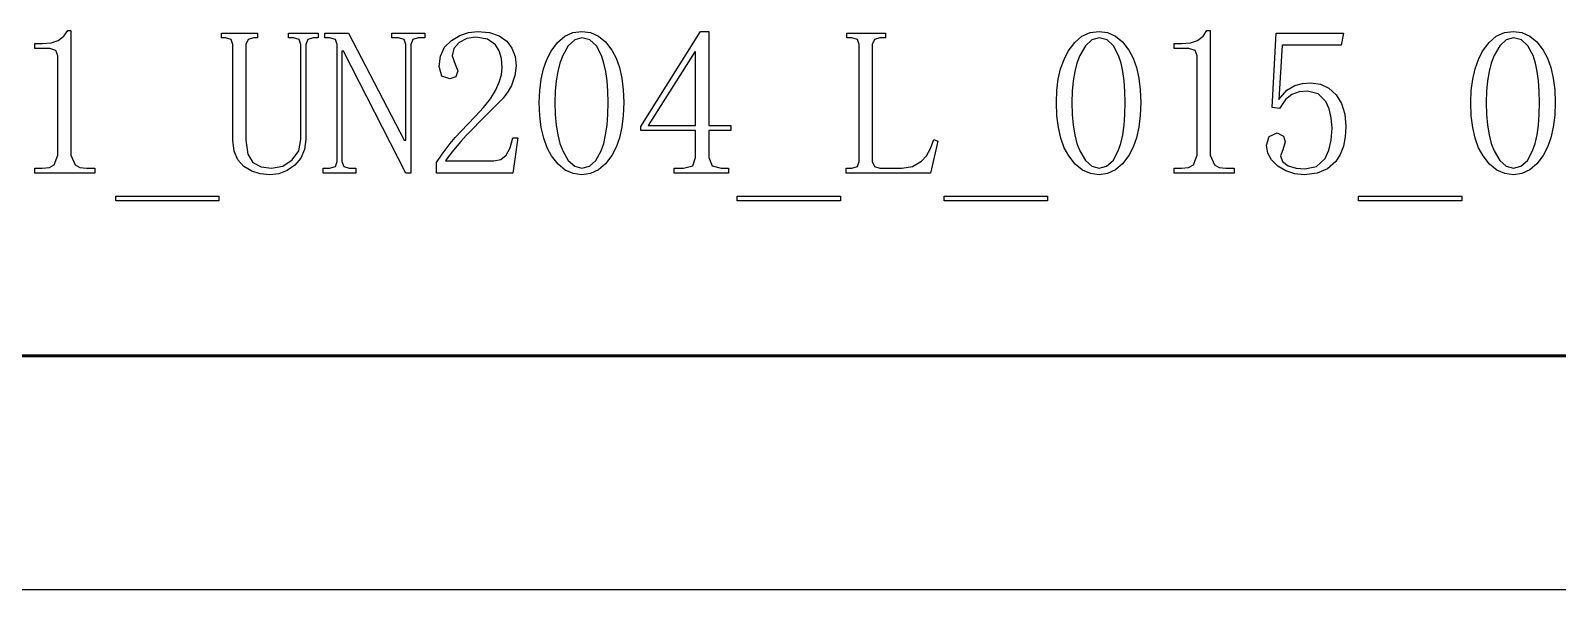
# Model space of a CAD drawing. Extents: x 0 to 420, y 0 to 297.
# Drawn here: x 362.25 to 394.95, y 0 to 11.97 of the extents above; entities that cross this region are included whole.
import ezdxf

# ---------------------------------------------------------------- set-up
doc = ezdxf.new("R2010")
doc.units = 0

msp = doc.modelspace()

# ---------------------------------------------------------------- linework, layer by layer
at = {"color": 7, "lineweight": 50}
for p, q in [((415, 5), (25, 5)), ((235, 5), (415, 5)), ((235, 5), (415, 5)), ((235, 5), (415, 5)), ((235, 5), (415, 5)), ((235, 5), (415, 5)), ((235, 5), (415, 5)), ((235, 5), (415, 5))]:
    msp.add_line(p, q, dxfattribs=at)
at = {"color": 7, "lineweight": 25}
msp.add_line((0, 0), (420, 0), dxfattribs=at)
for points in [[(363.119, 11.968), (363.119, 9.301), (363.207, 9.09), (363.312, 9.038), (363.452, 9.02), (363.628, 9.02), (363.628, 8.915), (362.347, 8.915), (362.347, 9.02), (362.505, 9.02), (362.656, 9.038), (362.759, 9.09), (362.838, 9.301), (362.838, 11.424), (362.794, 11.538), (362.663, 11.582), (362.347, 11.582), (362.347, 11.687), (362.505, 11.687), (362.696, 11.705), (362.847, 11.757), (362.963, 11.845), (363.049, 11.968)], [(367.41, 9.02), (367.654, 9.064), (367.858, 9.196), (367.996, 9.393), (368.042, 9.634), (368.042, 11.669), (368.007, 11.775), (367.884, 11.81), (367.779, 11.81), (367.779, 11.915), (368.41, 11.915), (368.41, 11.81), (368.305, 11.81), (368.191, 11.775), (368.147, 11.669), (368.147, 9.634), (368.121, 9.417), (368.042, 9.233), (367.91, 9.082), (367.746, 8.97), (367.567, 8.902), (367.375, 8.88), (367.173, 8.899), (366.989, 8.958), (366.823, 9.055), (366.691, 9.196), (366.612, 9.383), (366.586, 9.617), (366.586, 11.669), (366.551, 11.775), (366.428, 11.81), (366.34, 11.81), (366.34, 11.915), (367.112, 11.915), (367.112, 11.81), (367.024, 11.81), (366.91, 11.775), (366.866, 11.669), (366.866, 9.617), (366.904, 9.323), (367.016, 9.143), (367.189, 9.051)], [(370.255, 9.617), (370.29, 9.617), (370.29, 11.669), (370.255, 11.775), (370.132, 11.81), (369.991, 11.81), (369.991, 11.915), (370.693, 11.915), (370.693, 11.81), (370.553, 11.81), (370.439, 11.775), (370.395, 11.669), (370.395, 8.915), (370.29, 8.915), (368.956, 11.529), (368.921, 11.529), (368.921, 9.161), (368.965, 9.055), (369.079, 9.02), (369.219, 9.02), (369.219, 8.915), (368.518, 8.915), (368.518, 9.02), (368.658, 9.02), (368.781, 9.055), (368.816, 9.161), (368.816, 11.669), (368.781, 11.775), (368.658, 11.81), (368.553, 11.81), (368.553, 11.915), (369.062, 11.915)], [(372.352, 11.178), (372.336, 11.372), (372.29, 11.533), (372.212, 11.661), (372.036, 11.786), (371.791, 11.827), (371.595, 11.799), (371.431, 11.713), (371.319, 11.584), (371.282, 11.424), (371.343, 11.248), (371.405, 11.108), (371.361, 10.976), (371.229, 10.933), (371.063, 10.994), (371.001, 11.196), (371.03, 11.422), (371.118, 11.609), (371.264, 11.757), (371.444, 11.864), (371.631, 11.929), (371.826, 11.95), (372.082, 11.927), (372.29, 11.857), (372.449, 11.74), (372.561, 11.588), (372.628, 11.412), (372.65, 11.213), (372.626, 11.003), (372.554, 10.792), (372.477, 10.654), (372.374, 10.519), (372.247, 10.389), (372.053, 10.2), (371.878, 10.025), (371.722, 9.866), (371.584, 9.721), (371.466, 9.59), (371.309, 9.408), (371.201, 9.271), (371.142, 9.178), (372.177, 9.178), (372.321, 9.209), (372.44, 9.301), (372.527, 9.455), (372.58, 9.669), (372.685, 9.669), (372.58, 8.915), (370.949, 8.915), (370.949, 9.143), (371.065, 9.323), (371.238, 9.547), (371.347, 9.675), (371.473, 9.814), (371.615, 9.964), (371.773, 10.126), (371.954, 10.321), (372.101, 10.508), (372.212, 10.687), (372.29, 10.859), (372.336, 11.022)], [(374.06, 8.88), (373.875, 8.905), (373.705, 8.981), (373.55, 9.107), (373.411, 9.283), (373.316, 9.458), (373.243, 9.66), (373.19, 9.888), (373.158, 10.142), (373.148, 10.424), (373.158, 10.687), (373.189, 10.929), (373.239, 11.15), (373.311, 11.35), (373.402, 11.529), (373.539, 11.713), (373.694, 11.845), (373.868, 11.924), (374.06, 11.95), (374.245, 11.925), (374.413, 11.849), (374.565, 11.723), (374.7, 11.547), (374.792, 11.373), (374.863, 11.173), (374.914, 10.949), (374.945, 10.699), (374.955, 10.424), (374.945, 10.148), (374.914, 9.898), (374.863, 9.671), (374.792, 9.469), (374.7, 9.292), (374.565, 9.112), (374.413, 8.983), (374.245, 8.906)], [(374.06, 11.81), (373.905, 11.768), (373.768, 11.642), (373.648, 11.433), (373.588, 11.272), (373.541, 11.09), (373.508, 10.888), (373.488, 10.666), (373.481, 10.424), (373.488, 10.169), (373.508, 9.938), (373.541, 9.731), (373.588, 9.548), (373.648, 9.389), (373.768, 9.184), (373.905, 9.061), (374.06, 9.02), (374.223, 9.061), (374.36, 9.184), (374.472, 9.389), (374.526, 9.548), (374.568, 9.731), (374.598, 9.938), (374.616, 10.169), (374.622, 10.424), (374.616, 10.666), (374.599, 10.888), (374.571, 11.09), (374.532, 11.272), (374.481, 11.433), (374.372, 11.642), (374.232, 11.768)], [(376.776, 9.248), (376.846, 9.073), (377.039, 9.02), (377.197, 9.02), (377.197, 8.915), (376.039, 8.915), (376.039, 9.02), (376.232, 9.02), (376.434, 9.073), (376.495, 9.248), (376.495, 9.827), (375.32, 9.827), (375.32, 9.915), (376.6, 11.95), (376.776, 11.95), (376.776, 9.933), (377.25, 9.933), (377.25, 9.827), (376.776, 9.827)], [(380.279, 9.161), (380.323, 9.055), (380.437, 9.02), (380.911, 9.02), (381.139, 9.058), (381.332, 9.169), (381.439, 9.287), (381.527, 9.442), (381.595, 9.634), (381.683, 9.599), (381.525, 8.915), (379.718, 8.915), (379.718, 9.02), (379.84, 9.02), (379.963, 9.055), (379.998, 9.161), (379.998, 11.669), (379.963, 11.775), (379.84, 11.81), (379.735, 11.81), (379.735, 11.915), (380.56, 11.915), (380.56, 11.81), (380.437, 11.81), (380.323, 11.775), (380.279, 11.669)], [(385.133, 8.88), (384.948, 8.905), (384.778, 8.981), (384.623, 9.107), (384.484, 9.283), (384.389, 9.458), (384.316, 9.66), (384.263, 9.888), (384.231, 10.142), (384.221, 10.424), (384.231, 10.687), (384.262, 10.929), (384.312, 11.15), (384.384, 11.35), (384.475, 11.529), (384.612, 11.713), (384.767, 11.845), (384.941, 11.924), (385.133, 11.95), (385.318, 11.925), (385.486, 11.849), (385.638, 11.723), (385.773, 11.547), (385.865, 11.373), (385.936, 11.173), (385.987, 10.949), (386.018, 10.699), (386.028, 10.424), (386.018, 10.148), (385.987, 9.898), (385.936, 9.671), (385.865, 9.469), (385.773, 9.292), (385.638, 9.112), (385.486, 8.983), (385.318, 8.906)], [(385.133, 11.81), (384.978, 11.768), (384.841, 11.642), (384.721, 11.433), (384.661, 11.272), (384.614, 11.09), (384.581, 10.888), (384.561, 10.666), (384.554, 10.424), (384.561, 10.169), (384.581, 9.938), (384.614, 9.731), (384.661, 9.548), (384.721, 9.389), (384.841, 9.184), (384.978, 9.061), (385.133, 9.02), (385.296, 9.061), (385.433, 9.184), (385.545, 9.389), (385.599, 9.548), (385.641, 9.731), (385.671, 9.938), (385.689, 10.169), (385.694, 10.424), (385.689, 10.666), (385.672, 10.888), (385.644, 11.09), (385.605, 11.272), (385.554, 11.433), (385.445, 11.642), (385.305, 11.768)], [(387.516, 11.968), (387.516, 9.301), (387.603, 9.09), (387.709, 9.038), (387.849, 9.02), (388.024, 9.02), (388.024, 8.915), (386.744, 8.915), (386.744, 9.02), (386.902, 9.02), (387.053, 9.038), (387.156, 9.09), (387.235, 9.301), (387.235, 11.424), (387.191, 11.538), (387.059, 11.582), (386.744, 11.582), (386.744, 11.687), (386.902, 11.687), (387.092, 11.705), (387.244, 11.757), (387.36, 11.845), (387.445, 11.968)], [(389.666, 10.845), (389.875, 10.817), (390.056, 10.732), (390.21, 10.59), (390.327, 10.402), (390.397, 10.177), (390.421, 9.915), (390.407, 9.69), (390.366, 9.49), (390.297, 9.313), (390.202, 9.161), (390.029, 9.005), (389.804, 8.911), (389.526, 8.88), (389.323, 8.9), (389.136, 8.962), (388.965, 9.064), (388.828, 9.196), (388.746, 9.345), (388.719, 9.512), (388.78, 9.696), (388.947, 9.775), (389.087, 9.705), (389.123, 9.582), (389.07, 9.415), (389.017, 9.283), (389.059, 9.161), (389.184, 9.073), (389.357, 9.02), (389.544, 9.003), (389.791, 9.06), (389.973, 9.231), (390.056, 9.404), (390.106, 9.621), (390.123, 9.88), (390.108, 10.099), (390.064, 10.289), (389.991, 10.45), (389.827, 10.615), (389.596, 10.669), (389.416, 10.652), (389.263, 10.599), (389.127, 10.49), (389, 10.301), (388.842, 10.319), (388.93, 11.915), (390.368, 11.915), (390.316, 11.652), (389.052, 11.652), (388.982, 10.494), (389.155, 10.691), (389.324, 10.792), (389.493, 10.832)], [(394.006, 8.88), (393.821, 8.905), (393.651, 8.981), (393.496, 9.107), (393.357, 9.283), (393.262, 9.458), (393.189, 9.66), (393.136, 9.888), (393.104, 10.142), (393.094, 10.424), (393.104, 10.687), (393.135, 10.929), (393.185, 11.15), (393.257, 11.35), (393.348, 11.529), (393.485, 11.713), (393.64, 11.845), (393.814, 11.924), (394.006, 11.95), (394.191, 11.925), (394.359, 11.849), (394.511, 11.723), (394.646, 11.547), (394.738, 11.373), (394.809, 11.173), (394.86, 10.949), (394.891, 10.699), (394.901, 10.424), (394.891, 10.148), (394.86, 9.898), (394.809, 9.671), (394.738, 9.469), (394.646, 9.292), (394.511, 9.112), (394.359, 8.983), (394.191, 8.906)], [(394.006, 11.81), (393.851, 11.768), (393.714, 11.642), (393.594, 11.433), (393.534, 11.272), (393.487, 11.09), (393.454, 10.888), (393.434, 10.666), (393.427, 10.424), (393.434, 10.169), (393.454, 9.938), (393.487, 9.731), (393.534, 9.548), (393.594, 9.389), (393.714, 9.184), (393.851, 9.061), (394.006, 9.02), (394.169, 9.061), (394.306, 9.184), (394.418, 9.389), (394.472, 9.548), (394.514, 9.731), (394.544, 9.938), (394.562, 10.169), (394.567, 10.424), (394.562, 10.666), (394.545, 10.888), (394.517, 11.09), (394.478, 11.272), (394.427, 11.433), (394.318, 11.642), (394.178, 11.768)], [(376.478, 11.512), (375.478, 9.933), (376.495, 9.933), (376.495, 11.512)], [(364.077, 8.319), (364.077, 8.424), (366.287, 8.424), (366.287, 8.319)], [(377.384, 8.319), (377.384, 8.424), (379.595, 8.424), (379.595, 8.319)], [(381.817, 8.319), (381.817, 8.424), (384.028, 8.424), (384.028, 8.319)], [(390.69, 8.319), (390.69, 8.424), (392.901, 8.424), (392.901, 8.319)]]:
    msp.add_lwpolyline(points, close=True, dxfattribs=at)

doc.saveas('drawing.dxf')
